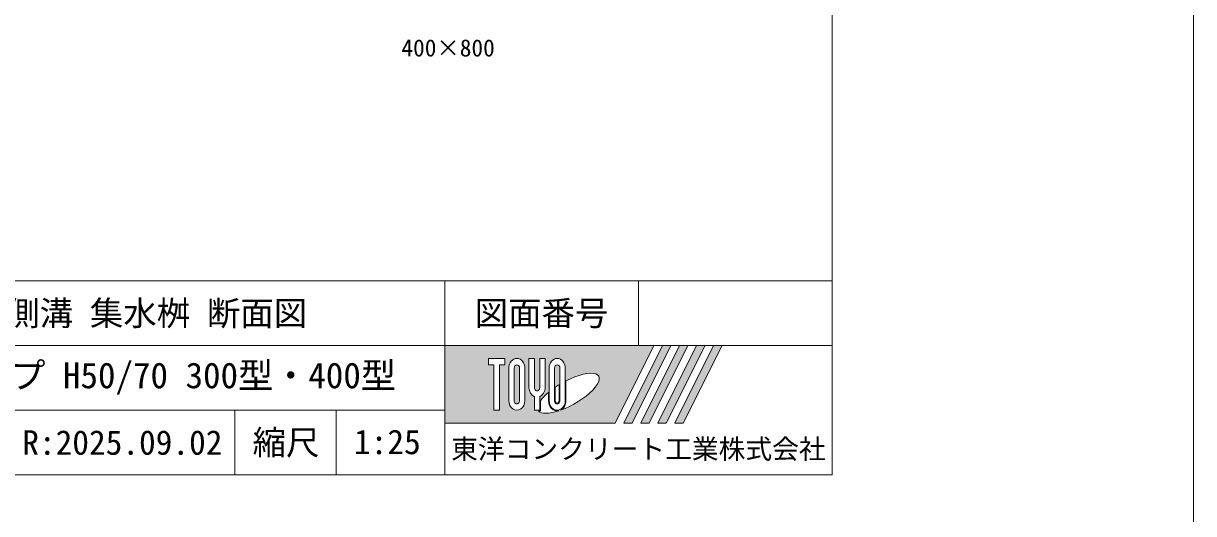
# Model space of a CAD drawing. Units: millimetres at full size; details may follow other scales. Extents: x -1934 to 78146, y -143454 to -112471.
# Drawn here: x 7709 to 10946, y -139762 to -138408 of the extents above; entities that cross this region are included whole.
import ezdxf
from ezdxf.enums import TextEntityAlignment as Align

# ---------------------------------------------------------------- set-up
doc = ezdxf.new("R2010")
doc.units = ezdxf.units.MM
doc.header["$LTSCALE"] = 23
doc.layers.add('0_2', color=7, linetype='Continuous', lineweight=13)
doc.layers.add('枠', color=5, linetype='Continuous', lineweight=5)
doc.styles.add('ＭＳ ゴシック', font='')
doc.styles.get('ＭＳ ゴシック').set_extended_font_data('MS Gothic')

msp = doc.modelspace()

# ---------------------------------------------------------------- hatches: boundary and pattern name
at = {"layer": '枠'}
h = msp.add_hatch(color=7, dxfattribs=at)
h.paths.add_polyline_path([(8874.11, -139297.98), (8874.11, -139512.26), (9345.54, -139512.26), (9452.68, -139297.98)])
edge = h.paths.add_edge_path(flags=16)
edge.add_ellipse((9216.39, -139429.89), major_axis=(83.96, 46.99), ratio=0.3471473, start_angle=-144.31122, end_angle=72.1899, ccw=False)
edge.add_ellipse((9185.3, -139450.18), major_axis=(0, 28.57), ratio=0.8463542, start_angle=-160.70346, end_angle=-90)
edge.add_line((9209.48, -139450.18), (9209.48, -139395.71))
edge = h.paths.add_edge_path(flags=16)
edge.add_ellipse((9185.3, -139360.07), major_axis=(0, 26.37), ratio=0.8463542, start_angle=-90, end_angle=90, ccw=False)
edge.add_line((9207.62, -139360.07), (9207.62, -139450.18))
edge.add_ellipse((9185.3, -139450.18), major_axis=(0, 26.37), ratio=0.8463542, start_angle=90, end_angle=-90, ccw=False)
edge.add_line((9162.98, -139450.18), (9162.98, -139360.07))
edge = h.paths.add_edge_path(flags=16)
edge.add_line((9192.74, -139360.07), (9192.74, -139450.18))
edge.add_ellipse((9185.3, -139450.18), major_axis=(0, 8.79), ratio=0.8463542, start_angle=90, end_angle=-90, ccw=False)
edge.add_line((9177.86, -139450.18), (9177.86, -139360.07))
edge.add_ellipse((9185.3, -139360.07), major_axis=(0, 8.79), ratio=0.8463542, start_angle=-90, end_angle=90, ccw=False)
edge = h.paths.add_edge_path(flags=16)
edge.add_line((9190.88, -139406.12), (9190.88, -139450.18))
edge.add_ellipse((9185.3, -139450.18), major_axis=(0, 6.59), ratio=0.846354, start_angle=90, end_angle=-90, ccw=False)
edge.add_line((9179.72, -139450.18), (9179.72, -139413.34))
edge.add_ellipse((9216.39, -139429.89), major_axis=(83.96, 46.99), ratio=0.3471473, start_angle=107.79174, end_angle=126.47132, ccw=False)
edge = h.paths.add_edge_path(flags=16)
edge.add_line((9151.82, -139333.69), (9151.82, -139414.46))
edge.add_ellipse((9129.5, -139414.46), major_axis=(0, 26.37), ratio=0.8463542, start_angle=-163.34117, end_angle=-90, ccw=False)
edge.add_line((9136.94, -139439.33), (9136.94, -139476.55))
edge.add_line((9136.94, -139476.55), (9122.06, -139476.55))
edge.add_line((9122.06, -139476.55), (9122.06, -139439.33))
edge.add_ellipse((9129.5, -139414.46), major_axis=(0, 26.37), ratio=0.8463542, start_angle=90, end_angle=163.34117, ccw=False)
edge.add_line((9107.18, -139414.46), (9107.18, -139333.69))
edge.add_line((9107.18, -139333.69), (9122.06, -139333.69))
edge.add_line((9122.06, -139333.69), (9122.06, -139414.46))
edge.add_ellipse((9129.5, -139414.46), major_axis=(0, 8.79), ratio=0.8463542, start_angle=90, end_angle=-90)
edge.add_line((9136.94, -139414.46), (9136.94, -139333.69))
edge.add_line((9136.94, -139333.69), (9151.82, -139333.69))
edge = h.paths.add_edge_path(flags=16)
edge.add_line((9161.12, -139427.43), (9161.12, -139450.18))
edge.add_ellipse((9185.3, -139450.18), major_axis=(0, 28.57), ratio=0.8463542, start_angle=90, end_angle=-171.54427)
edge.add_ellipse((9216.39, -139429.89), major_axis=(83.96, 46.99), ratio=0.3471473, start_angle=-178.64954, end_angle=-148.29244, ccw=False)
edge.add_line((9133.73, -139478.75), (9138.8, -139478.75))
edge.add_line((9138.8, -139478.75), (9138.8, -139450.89))
edge.add_ellipse((9216.39, -139429.89), major_axis=(83.96, 46.99), ratio=0.3471473, start_angle=148.21912, end_angle=165.90812, ccw=False)
edge = h.paths.add_edge_path(flags=16)
edge.add_ellipse((9073.7, -139360.07), major_axis=(0, 26.37), ratio=0.8463542, start_angle=-90, end_angle=90, ccw=False)
edge.add_line((9096.02, -139360.07), (9096.02, -139450.18))
edge.add_ellipse((9073.7, -139450.18), major_axis=(0, 26.37), ratio=0.8463542, start_angle=90, end_angle=-90, ccw=False)
edge.add_line((9051.37, -139450.18), (9051.37, -139360.07))
edge = h.paths.add_edge_path(flags=16)
edge.add_line((9081.14, -139360.07), (9081.14, -139450.18))
edge.add_ellipse((9073.7, -139450.18), major_axis=(0, 8.79), ratio=0.8463542, start_angle=90, end_angle=-90, ccw=False)
edge.add_line((9066.26, -139450.18), (9066.26, -139360.07))
edge.add_ellipse((9073.7, -139360.07), major_axis=(0, 8.79), ratio=0.8463542, start_angle=-90, end_angle=90, ccw=False)
h.paths.add_polyline_path([(9040.21, -139333.69), (9040.21, -139351.27), (9025.33, -139351.27), (9025.33, -139476.55), (9010.45, -139476.55), (9010.45, -139351.27), (8995.57, -139351.27), (8995.57, -139333.69)], flags=16)
for points in [[(9369.11, -139512.26), (9392.68, -139512.26), (9499.82, -139297.98), (9476.25, -139297.98)], [(9546.97, -139297.98), (9523.4, -139297.98), (9416.25, -139512.26), (9439.82, -139512.26)], [(9594.11, -139297.98), (9570.54, -139297.98), (9463.4, -139512.26), (9486.97, -139512.26)], [(9641.25, -139297.98), (9617.68, -139297.98), (9510.54, -139512.26), (9534.11, -139512.26)]]:
    msp.add_hatch(color=7, dxfattribs=at).paths.add_polyline_path(points)

# ---------------------------------------------------------------- linework, layer by layer
at = {"layer": '0_2', "color": 1}
msp.add_line((10945.54, -143454.17), (10945.54, -112471.31), dxfattribs=at)
at = {"layer": '枠', "lineweight": 13}
for p, q in [((9945.54, -139655.12), (9945.54, -132762.26)), ((-54.46, -139655.12), (9945.54, -139655.12))]:
    msp.add_line(p, q, dxfattribs=at)
at = {"layer": '枠', "lineweight": 20}
for p, q in [((9945.54, -139119.41), (6592.29, -139119.41)), ((8874.11, -139655.12), (8874.11, -139119.41)), ((9409.82, -139297.98), (9409.82, -139119.41)), ((9945.54, -139297.98), (6592.29, -139297.98)), ((8874.11, -139476.55), (6592.29, -139476.55)), ((8293.7, -139655.12), (8293.7, -139476.55)), ((8573.91, -139655.12), (8573.91, -139476.55))]:
    msp.add_line(p, q, dxfattribs=at)
at = {"layer": '枠'}
for p, q in [((8874.11, -139297.98), (8874.11, -139512.26)), ((8874.11, -139297.98), (9452.68, -139297.98)), ((9452.68, -139297.98), (9345.54, -139512.26)), ((9476.25, -139297.98), (9369.11, -139512.26)), ((9499.82, -139297.98), (9392.68, -139512.26)), ((9523.4, -139297.98), (9416.25, -139512.26)), ((9546.97, -139297.98), (9439.82, -139512.26)), ((9570.54, -139297.98), (9463.4, -139512.26)), ((9476.25, -139297.98), (9499.82, -139297.98)), ((9594.11, -139297.98), (9486.97, -139512.26)), ((9617.68, -139297.98), (9510.54, -139512.26)), ((9523.4, -139297.98), (9546.97, -139297.98)), ((9641.25, -139297.98), (9534.11, -139512.26)), ((9570.54, -139297.98), (9594.11, -139297.98)), ((9617.68, -139297.98), (9641.25, -139297.98)), ((8995.57, -139333.69), (8995.57, -139351.27)), ((8995.57, -139333.69), (9040.21, -139333.69)), ((9040.21, -139333.69), (9040.21, -139351.27)), ((9107.18, -139333.69), (9122.06, -139333.69)), ((9107.18, -139414.46), (9107.18, -139333.69)), ((9122.06, -139333.69), (9122.06, -139414.46)), ((9136.94, -139333.69), (9151.82, -139333.69)), ((9136.94, -139414.46), (9136.94, -139333.69)), ((9151.82, -139333.69), (9151.82, -139414.46)), ((9010.45, -139351.27), (8995.57, -139351.27)), ((9010.45, -139351.27), (9010.45, -139476.55)), ((9025.33, -139351.27), (9025.33, -139476.55)), ((9040.21, -139351.27), (9025.33, -139351.27)), ((9051.37, -139360.07), (9051.37, -139450.18)), ((9066.26, -139450.18), (9066.26, -139360.07)), ((9081.14, -139360.07), (9081.14, -139450.18)), ((9096.02, -139450.18), (9096.02, -139360.07)), ((9162.98, -139360.07), (9162.98, -139450.18)), ((9177.86, -139450.18), (9177.86, -139360.07)), ((9192.74, -139360.07), (9192.74, -139450.18)), ((9207.62, -139450.18), (9207.62, -139360.07)), ((9190.88, -139406.12), (9190.88, -139450.18)), ((9209.48, -139450.18), (9209.48, -139395.71)), ((9122.06, -139439.33), (9122.06, -139476.55)), ((9136.94, -139439.33), (9136.94, -139476.55)), ((9161.12, -139427.43), (9161.12, -139450.18)), ((9179.72, -139450.18), (9179.72, -139413.34)), ((9138.8, -139450.89), (9138.8, -139478.75)), ((9025.33, -139476.55), (9010.45, -139476.55)), ((9136.94, -139476.55), (9122.06, -139476.55)), ((9133.73, -139478.75), (9138.8, -139478.75)), ((8874.11, -139512.26), (9345.54, -139512.26)), ((9369.11, -139512.26), (9392.68, -139512.26)), ((9416.25, -139512.26), (9439.82, -139512.26)), ((9463.4, -139512.26), (9486.97, -139512.26)), ((9510.54, -139512.26), (9534.11, -139512.26))]:
    msp.add_line(p, q, dxfattribs=at)
for centre, major_axis, ratio, start_param, end_param in [((9073.7, -139360.07), (0, 26.37), 0.846354, 4.712389, 7.8539816), ((9185.3, -139360.07), (0, 26.37), 0.846354, 4.712389, 7.8539816), ((9073.7, -139360.07), (0, 8.79), 0.846354, 4.712389, 7.8539816), ((9185.3, -139360.07), (0, 8.79), 0.846354, 4.712389, 7.8539816), ((9216.39, -139429.89), (83.96, 46.99), 0.347147, 4.2621853, 7.7429163), ((9216.39, -139429.89), (83.96, 46.99), 0.347147, 1.6817405, 1.8219833), ((9129.5, -139414.46), (0, 26.37), 0.846354, 1.5707963, 2.8017557), ((9129.5, -139414.46), (0, 8.79), 0.846354, 1.5707963, 4.712389), ((9129.5, -139414.46), (0, 26.37), 0.846354, 3.4814296, 4.712389), ((9216.39, -139429.89), (83.96, 46.99), 0.347147, 2.0815197, 2.5155126), ((9073.7, -139450.18), (0, 26.37), 0.846354, 1.5707963, 4.712389), ((9073.7, -139450.18), (0, 8.79), 0.846354, 1.5707963, 4.712389), ((9185.3, -139450.18), (0, 28.57), 0.846354, 1.5707963, 3.3154679), ((9185.3, -139450.18), (0, 26.37), 0.846354, 1.5707963, 4.712389), ((9185.3, -139450.18), (0, 8.79), 0.846354, 1.5707963, 4.712389), ((9185.3, -139450.18), (0, 6.59), 0.846354, 1.5707963, 4.712389), ((9185.3, -139450.18), (0, 28.57), 0.846354, 3.5338438, 4.712389), ((9216.39, -139429.89), (83.96, 46.99), 0.347147, 3.2093975, 4.2004451)]:
    msp.add_ellipse(centre, major_axis=major_axis, ratio=ratio, start_param=start_param, end_param=end_param, dxfattribs=at)

# ---------------------------------------------------------------- texts
at = {"layer": '0_2', "style": 'ＭＳ ゴシック'}
for s, height, p in [('400×800', 47.47, (8883.44, -138475.57)), ('アングルタイプ H50/70 300型・400型 ', 71.21, (7938.75, -139380.4))]:
    msp.add_text(s, height=height, dxfattribs=at).set_placement(p, align=Align.MIDDLE_CENTER)
msp.add_text('1:25', height=67.82, dxfattribs=at).set_placement((8623.19, -139618.45), align=Align.BOTTOM_LEFT)
at = {"layer": '枠', "color": 7, "style": 'ＭＳ ゴシック'}
for s, height, p in [('都市型側溝 集水桝 断面図', 67.82, (7938.75, -139208.69)), ('図面番号', 67.82, (9141.97, -139208.69)), ('R:2025.09.02', 67.82, (7982.46, -139565.84)), ('縮尺', 67.82, (8435.19, -139565.84)), ('東洋コンクリート工業株式会社', 54.25, (9409.82, -139583.69))]:
    msp.add_text(s, height=height, dxfattribs=at).set_placement(p, align=Align.MIDDLE_CENTER)

doc.saveas('drawing.dxf')
